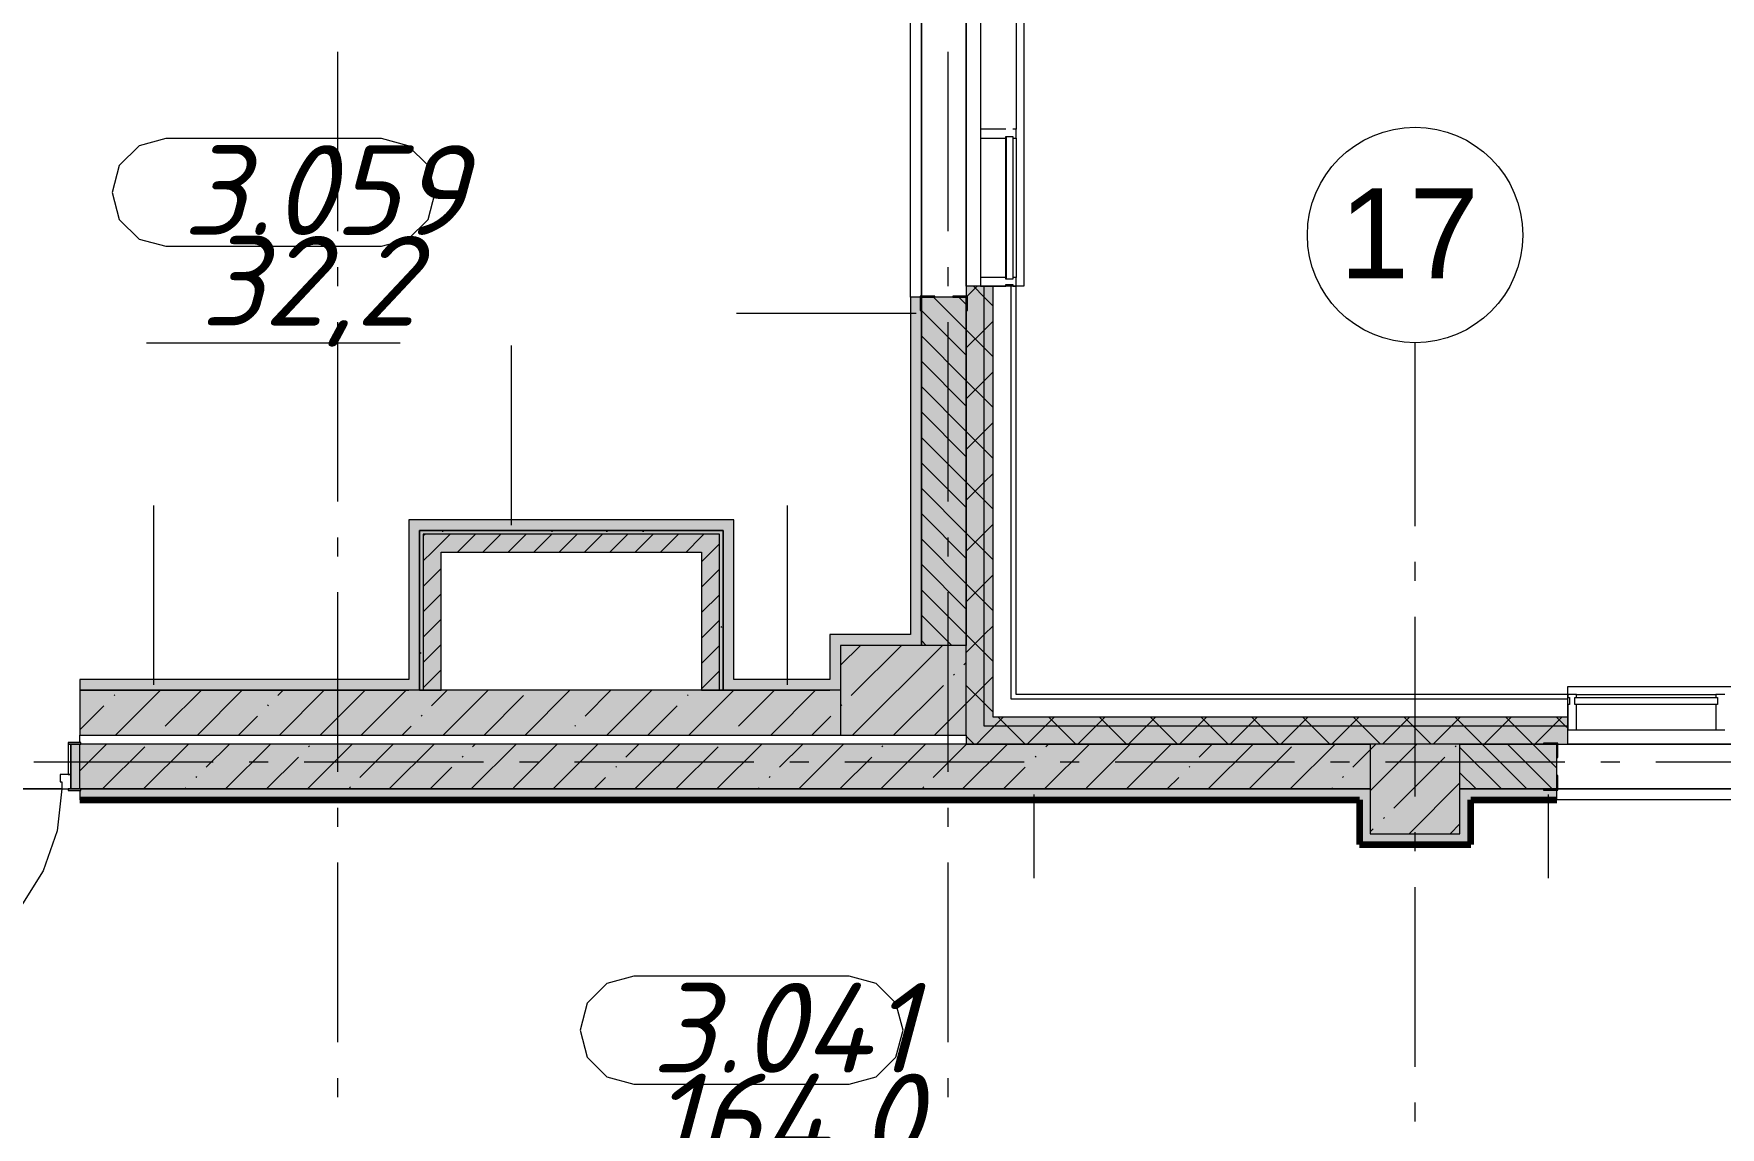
# Model space of a CAD drawing. Header units: millimetres. Extents: x -537608 to 253996, y -217170 to 186033.
# Drawn here: x -296171 to -286776, y 100687 to 106778 of the extents above; entities that cross this region are included whole.
import ezdxf

# ---------------------------------------------------------------- set-up
doc = ezdxf.new("R2010")
doc.units = ezdxf.units.MM
doc.layers.add('16) Лак 1.6м', color=160, linetype='Continuous', lineweight=90)
doc.layers.add('PDF _Геометрия', color=7, linetype='Continuous')
doc.layers.add('PDF _Текст', color=7, linetype='Continuous')
doc.layers.add('PDF _Сплошная заливка', color=7, linetype='Continuous', true_color=0xffffff)
doc.styles.add('PDF ArialMT', font='arial.ttf')
doc.styles.add('PDF ISOCPEUR Italic', font='isocpeui.ttf')

msp = doc.modelspace()

# ---------------------------------------------------------------- hatches: boundary and pattern name
at = {"layer": 'PDF _Сплошная заливка', "transparency": 33554559}
h = msp.add_hatch(color=256, dxfattribs=at)
h.paths.add_polyline_path([(-290876.1851, 102921.2636), (-290826.1849, 102921.2636), (-290826.1849, 105371.2644), (-290876.1851, 105371.2644), (-290876.1851, 103904.3215)], flags=0)
h.paths.add_polyline_path([(-290826.1849, 107071.2645), (-290826.1849, 108346.2629), (-290876.1851, 108346.2629), (-290876.1851, 107071.2645)], flags=0)
h.paths.add_polyline_path([(-290826.1849, 110046.263), (-290826.1849, 111246.2633), (-290876.1851, 111246.2633), (-290876.1851, 110046.263)], flags=0)
h.paths.add_polyline_path([(-290826.1849, 112946.2634), (-290826.1849, 114106.2618), (-290876.1851, 114106.2618), (-290876.1851, 112946.2634)], flags=0)
h.paths.add_polyline_path([(-290826.1849, 115806.2619), (-290826.1849, 117006.2623), (-290876.1851, 117006.2623), (-290876.1851, 115806.2619)], flags=0)
h.paths.add_polyline_path([(-290826.1849, 118706.2601), (-290826.1849, 120106.2612), (-290876.1851, 120106.2612), (-290876.1851, 118706.2601)], flags=0)
h.paths.add_polyline_path([(-290826.1849, 121806.2613), (-290826.1849, 123006.2594), (-290876.1851, 123006.2594), (-290876.1851, 121806.2613)], flags=0)
h.paths.add_polyline_path([(-290876.1851, 124706.2596), (-290826.1849, 124706.2596), (-290826.1849, 126271.2592), (-290876.1851, 126271.2592), (-290876.1851, 125142.7902)], flags=0)
h.paths.add_polyline_path([(-290876.1851, 127971.2598), (-290826.1849, 127974.5862), (-290826.1849, 129171.2591), (-290876.1851, 129171.2591), (-290876.1851, 127974.5862)], flags=0)
h.paths.add_polyline_path([(-290876.1851, 130871.2595), (-290826.1849, 130871.2595), (-290826.1849, 132106.259), (-290876.1851, 132106.259)], flags=0)
h.paths.add_polyline_path([(-290876.1851, 133806.2593), (-290826.1849, 133806.2593), (-290826.1849, 134971.259), (-290876.1851, 134971.259)], flags=0)
h.paths.add_polyline_path([(-290876.1851, 136671.2578), (-290826.1849, 136671.2578), (-290826.1849, 141221.257), (-290876.1851, 141221.257), (-290876.1851, 137885.8726)], flags=0)
h = msp.add_hatch(color=256, dxfattribs=at)
h.paths.add_polyline_path([(-290880.9044, 102821.2653), (-290876.1851, 102821.2653), (-290876.1851, 105371.2644), (-290976.1855, 105371.2644), (-290976.1855, 102821.2653)], flags=0)
h.paths.add_polyline_path([(-290876.1851, 107071.2645), (-290876.1851, 108346.2629), (-290976.1855, 108346.2629), (-290976.1855, 107071.2645), (-290880.9044, 107071.2645)], flags=0)
h.paths.add_polyline_path([(-290880.9044, 110046.263), (-290876.1851, 110046.263), (-290876.1851, 111246.2633), (-290976.1855, 111246.2633), (-290976.1855, 110046.263)], flags=0)
h.paths.add_polyline_path([(-290976.1855, 112946.2634), (-290876.1851, 112946.2634), (-290876.1851, 114106.2618), (-290976.1855, 114106.2618), (-290976.1855, 113815.6067)], flags=0)
h.paths.add_polyline_path([(-290876.1851, 115806.2619), (-290876.1851, 117006.2623), (-290976.1855, 117006.2623), (-290976.1855, 115806.2619), (-290880.9044, 115806.2619)], flags=0)
h.paths.add_polyline_path([(-290976.1855, 118706.2601), (-290876.1851, 118706.2601), (-290876.1851, 120106.2612), (-290976.1855, 120106.2612), (-290976.1855, 119479.1985)], flags=0)
h.paths.add_polyline_path([(-290976.1855, 121806.2613), (-290876.1851, 121806.2613), (-290876.1851, 123006.2594), (-290976.1855, 123006.2594), (-290976.1855, 122310.9954)], flags=0)
h.paths.add_polyline_path([(-290876.1851, 124706.2596), (-290876.1851, 126271.2592), (-290976.1855, 126271.2592), (-290976.1855, 124706.2596), (-290880.9044, 124706.2596)], flags=0)
h.paths.add_polyline_path([(-290976.1855, 127971.2598), (-290876.1851, 127974.5862), (-290876.1851, 129171.2591), (-290976.1855, 129171.2591), (-290976.1855, 127974.5862)], flags=0)
h.paths.add_polyline_path([(-290976.1855, 130871.2595), (-290876.1851, 130871.2595), (-290876.1851, 132106.259), (-290976.1855, 132106.259), (-290976.1855, 131514.331)], flags=0)
h.paths.add_polyline_path([(-290876.1851, 133806.2593), (-290876.1851, 134971.259), (-290976.1855, 134971.259), (-290976.1855, 133806.2593), (-290880.9044, 133806.2593)], flags=0)
h.paths.add_polyline_path([(-290876.1851, 136671.2578), (-290876.1851, 141171.2584), (-290976.1855, 141171.2584), (-290976.1855, 136671.2578), (-290880.9044, 136671.2578)], flags=0)
h = msp.add_hatch(color=256, dxfattribs=at)
h.paths.add_polyline_path([(-290976.1855, 103371.2653), (-290976.1855, 105311.2637), (-291226.1778, 105311.2637), (-291226.1778, 103371.2653)], flags=0)
h.paths.add_polyline_path([(-290976.1855, 107131.263), (-290976.1855, 107271.2631), (-291226.1778, 107271.2631), (-291226.1778, 107131.263)], flags=0)
h.paths.add_polyline_path([(-290976.1855, 107771.2629), (-290976.1855, 108286.2644), (-291226.1778, 108286.2644), (-291226.1778, 107771.2629), (-291152.9774, 107771.2629)], flags=0)
h.paths.add_polyline_path([(-290976.1855, 110106.2637), (-290976.1855, 110571.2628), (-291226.1778, 110571.2628), (-291226.1778, 110106.2637)], flags=0)
h.paths.add_polyline_path([(-290976.1855, 111071.2626), (-290976.1855, 111186.2627), (-291226.1778, 111186.2627), (-291226.1778, 111071.2626), (-291018.7709, 111071.2626)], flags=0)
h.paths.add_polyline_path([(-291226.1778, 113006.2619), (-290976.1855, 113006.2619), (-290976.1855, 114046.2633), (-291226.1778, 114046.2633), (-291226.1778, 113815.6067)], flags=0)
h.paths.add_polyline_path([(-290976.1855, 115866.2626), (-290978.657, 115871.2617), (-291226.1778, 115871.2617), (-291226.1778, 115866.2626)], flags=0)
h.paths.add_polyline_path([(-290976.1855, 116371.2615), (-290976.1855, 116946.2616), (-291226.1778, 116946.2616), (-291226.1778, 116371.2615)], flags=0)
h.paths.add_polyline_path([(-291226.1778, 118766.2608), (-290976.1855, 118766.2608), (-290976.1855, 119571.2609), (-291226.1778, 119571.2609), (-291226.1778, 119479.1985)], flags=0)
h.paths.add_polyline_path([(-291226.1778, 121866.2598), (-290976.1855, 121866.2598), (-290976.1855, 122946.261), (-291226.1778, 122946.261), (-291226.1778, 122310.9954)], flags=0)
h.paths.add_polyline_path([(-290976.1855, 124766.2602), (-290976.1855, 125571.2603), (-291226.1778, 125571.2603), (-291226.1778, 124766.2602)], flags=0)
h.paths.add_polyline_path([(-291026.1856, 126071.2601), (-290976.1855, 126071.2601), (-290976.1855, 126211.2607), (-291226.1778, 126211.2607), (-291226.1778, 126071.2601)], flags=0)
h.paths.add_polyline_path([(-291226.1778, 128031.2594), (-290976.1855, 128031.2594), (-290976.1855, 129111.2595), (-291226.1778, 129111.2595)], flags=0)
h.paths.add_polyline_path([(-291226.1778, 130931.259), (-290976.1855, 130931.259), (-290976.1855, 131571.2584), (-291226.1778, 131571.2584), (-291226.1778, 131511.2593)], flags=0)
h.paths.add_polyline_path([(-290976.1855, 133866.2589), (-290976.1855, 134911.2579), (-291226.1778, 134911.2579), (-291226.1778, 133866.2589)], flags=0)
h.paths.add_polyline_path([(-291226.1778, 136731.2582), (-290976.1855, 136731.2582), (-290976.1855, 136921.2575), (-291226.1778, 136921.2575), (-291226.1778, 136861.2584)], flags=0)
at = {"layer": 'PDF _Сплошная заливка', "true_color": 0xff7d7d, "transparency": 33554559}
h = msp.add_hatch(color=11, dxfattribs=at)
h.paths.add_polyline_path([(-291286.1849, 103371.2653), (-291226.1778, 103371.2653), (-291226.1778, 105311.2637), (-291286.1849, 105311.2637), (-291286.1849, 103431.2638)], flags=0)
h.paths.add_polyline_path([(-291226.1778, 107131.263), (-291226.1778, 107211.2646), (-291286.1849, 107211.2646), (-291286.1849, 107131.263)], flags=0)
for points in [[(-292330.5655, 104011.2652), (-292330.5655, 104071.2637), (-294081.1836, 104071.2637), (-294081.1836, 104011.2652), (-294021.1852, 104011.2652)], [(-292330.5655, 103181.265), (-292270.5669, 103181.265), (-292270.5669, 104071.2637), (-292330.5655, 104071.2637), (-292330.5655, 103904.3215)], [(-291676.1795, 103371.2653), (-291286.1849, 103371.2653), (-291286.1849, 103431.2638), (-291736.1781, 103431.2638), (-291736.1781, 103371.2653), (-291715.7767, 103371.2653)], [(-291715.7767, 103121.2643), (-291676.1795, 103121.2643), (-291676.1795, 103371.2653), (-291736.1781, 103371.2653), (-291736.1781, 103121.2643)], [(-288226.1835, 102321.2656), (-288166.185, 102321.2656), (-288166.185, 102571.2644), (-288226.1835, 102571.2644), (-288226.1835, 102488.423)]]:
    msp.add_hatch(color=11, dxfattribs=at).paths.add_polyline_path(points)
at = {"layer": 'PDF _Сплошная заливка', "transparency": 33554559}
for points in [[(-292350.5621, 103121.2643), (-292330.5655, 103121.2643), (-292330.5655, 104011.2652), (-292350.5621, 104011.2652), (-292350.5621, 103904.3215)], [(-294021.1852, 103121.2643), (-294001.1799, 103121.2643), (-294001.1799, 103991.2642), (-294021.1852, 103991.2642), (-294021.1852, 103891.2639)], [(-292450.5625, 103891.2639), (-292450.5625, 103991.2642), (-294001.1799, 103991.2642), (-294001.1799, 103891.2639), (-293385.5127, 103891.2639)], [(-288226.1835, 102321.2656), (-288226.1835, 102821.2653), (-288726.1855, 102821.2653), (-288726.1855, 102321.2656), (-288376.296, 102321.2656)]]:
    msp.add_hatch(color=256, dxfattribs=at).paths.add_polyline_path(points)
at = {"layer": 'PDF _Сплошная заливка', "true_color": 0xff7d7d, "transparency": 33554559}
h = msp.add_hatch(color=11, dxfattribs=at)
h.paths.add_polyline_path([(-294081.1836, 103121.2643), (-294081.1836, 103181.265), (-295914.26, 103181.265), (-295914.26, 103121.2643), (-295055.2487, 103121.2643)], flags=0)
h.paths.add_polyline_path([(-297826.1774, 103121.2643), (-297164.2648, 103121.2643), (-297164.2648, 103181.265), (-297826.1774, 103181.265)], flags=0)
at = {"layer": 'PDF _Сплошная заливка', "transparency": 33554559}
h = msp.add_hatch(color=256, dxfattribs=at)
h.paths.add_polyline_path([(-293385.5127, 102871.2634), (-291676.1795, 102871.2634), (-291676.1795, 103121.2643), (-295914.26, 103121.2643), (-295914.26, 102871.2634), (-295055.2487, 102871.2634)], flags=0)
h.paths.add_polyline_path([(-297164.2648, 102871.2634), (-297164.2648, 103121.2643), (-304426.177, 103121.2643), (-304426.177, 102871.2634), (-298394.7294, 102871.2634)], flags=0)
h = msp.add_hatch(color=256, dxfattribs=at)
h.paths.add_polyline_path([(-240126.19, 102921.2636), (-240126.19, 102971.2638), (-246626.1914, 102971.2638), (-246626.1914, 102921.2636), (-240371.3189, 102921.2636)], flags=0)
h.paths.add_polyline_path([(-257486.1367, 102921.2636), (-257324.7427, 102921.2636), (-257324.7427, 102971.2638), (-258624.7391, 102971.2638), (-258624.7391, 102921.2636), (-258321.009, 102921.2636)], flags=0)
h.paths.add_polyline_path([(-254326.1866, 102921.2636), (-254326.1866, 102971.2638), (-255624.7405, 102971.2638), (-255624.7405, 102921.2636), (-254564.0965, 102921.2636)], flags=0)
h.paths.add_polyline_path([(-260825.613, 102921.2636), (-260324.7413, 102921.2636), (-260324.7413, 102971.2638), (-261620.1864, 102971.2638), (-261620.1864, 102921.2636), (-261243.0492, 102921.2636)], flags=0)
h.paths.add_polyline_path([(-263330.2213, 102921.2636), (-263320.1886, 102921.2636), (-263320.1886, 102971.2638), (-264619.7372, 102971.2638), (-264619.7372, 102921.2636), (-264165.0937, 102921.2636)], flags=0)
h.paths.add_polyline_path([(-267504.57, 102921.2636), (-266319.7394, 102921.2636), (-266319.7394, 102971.2638), (-267619.7401, 102971.2638), (-267619.7401, 102921.2636)], flags=0)
h.paths.add_polyline_path([(-270426.6102, 102921.2636), (-269319.7381, 102921.2636), (-269319.7381, 102971.2638), (-270620.3545, 102971.2638), (-270620.3545, 102921.2636)], flags=0)
h.paths.add_polyline_path([(-272320.3567, 102921.2636), (-272320.3567, 102971.2638), (-273619.7374, 102971.2638), (-273619.7374, 102921.2636), (-272513.7824, 102921.2636)], flags=0)
h.paths.add_polyline_path([(-275435.8268, 102921.2636), (-275319.7353, 102921.2636), (-275319.7353, 102971.2638), (-276926.1831, 102971.2638), (-276926.1831, 102921.2636), (-275853.2587, 102921.2636)], flags=0)
h.paths.add_polyline_path([(-278626.181, 102921.2636), (-278626.181, 102971.2638), (-279926.186, 102971.2638), (-279926.186, 102921.2636), (-278775.3032, 102921.2636)], flags=0)
h.paths.add_polyline_path([(-281626.184, 102921.2636), (-281626.184, 102971.2638), (-282926.1804, 102971.2638), (-282926.1804, 102921.2636), (-281697.3434, 102921.2636)], flags=0)
h.paths.add_polyline_path([(-287958.8642, 102921.2636), (-287626.1812, 102921.2636), (-287626.1812, 102971.2638), (-290826.1849, 102971.2638), (-290826.1849, 102921.2636), (-288376.296, 102921.2636)], flags=0)
h.paths.add_polyline_path([(-285926.1833, 102921.2636), (-284626.1869, 102921.2636), (-284626.1869, 102971.2638), (-285926.1833, 102971.2638)], flags=0)
h = msp.add_hatch(color=256, dxfattribs=at)
h.paths.add_polyline_path([(-240026.1918, 102821.2653), (-240026.1918, 102921.2636), (-246626.1914, 102921.2636), (-246626.1914, 102821.2653), (-240371.3189, 102821.2653)], flags=0)
h.paths.add_polyline_path([(-254564.0965, 102821.2653), (-254326.1866, 102821.2653), (-254326.1866, 102921.2636), (-255624.7405, 102921.2636), (-255624.7405, 102821.2653), (-254676.1879, 102821.2653)], flags=0)
h.paths.add_polyline_path([(-257324.7427, 102821.2653), (-257324.7427, 102921.2636), (-258624.7391, 102921.2636), (-258624.7391, 102821.2653), (-257486.1367, 102821.2653)], flags=0)
h.paths.add_polyline_path([(-264582.5255, 102821.2653), (-263320.1886, 102821.2653), (-263320.1886, 102921.2636), (-264619.7372, 102921.2636), (-264619.7372, 102821.2653)], flags=0)
h.paths.add_polyline_path([(-261620.1864, 102821.2653), (-260324.7413, 102821.2653), (-260324.7413, 102921.2636), (-261620.1864, 102921.2636), (-261620.1864, 102842.3987)], flags=0)
h.paths.add_polyline_path([(-267504.57, 102821.2653), (-266319.7394, 102821.2653), (-266319.7394, 102921.2636), (-267619.7401, 102921.2636), (-267619.7401, 102821.2653)], flags=0)
h.paths.add_polyline_path([(-269319.7381, 102821.2653), (-269319.7381, 102921.2636), (-270620.3545, 102921.2636), (-270620.3545, 102821.2653), (-269591.7422, 102821.2653)], flags=0)
h.paths.add_polyline_path([(-273348.6546, 102821.2653), (-272320.3567, 102821.2653), (-272320.3567, 102921.2636), (-273619.7374, 102921.2636), (-273619.7374, 102821.2653)], flags=0)
h.paths.add_polyline_path([(-279192.735, 102821.2653), (-278626.181, 102821.2653), (-278626.181, 102921.2636), (-279926.186, 102921.2636), (-279926.186, 102821.2653), (-279226.1833, 102821.2653)], flags=0)
h.paths.add_polyline_path([(-276688.131, 102821.2653), (-275319.7353, 102821.2653), (-275319.7353, 102921.2636), (-276926.1831, 102921.2636), (-276926.1831, 102821.2653)], flags=0)
h.paths.add_polyline_path([(-281697.3434, 102821.2653), (-281626.184, 102821.2653), (-281626.184, 102921.2636), (-282926.1804, 102921.2636), (-282926.1804, 102821.2653), (-282532.2157, 102821.2653)], flags=0)
h.paths.add_polyline_path([(-287626.1812, 102821.2653), (-287626.1812, 102921.2636), (-290876.1851, 102921.2636), (-290876.1851, 102821.2653), (-287958.8642, 102821.2653)], flags=0)
h.paths.add_polyline_path([(-285871.6877, 102821.2653), (-284626.1869, 102821.2653), (-284626.1869, 102921.2636), (-285926.1833, 102921.2636), (-285926.1833, 102821.2653)], flags=0)
h = msp.add_hatch(color=256, dxfattribs=at)
h.paths.add_polyline_path([(-290046.0407, 102571.2644), (-288726.1855, 102571.2644), (-288726.1855, 102821.2653), (-295914.26, 102821.2653), (-295914.26, 102571.2644), (-290880.9044, 102571.2644)], flags=0)
h.paths.add_polyline_path([(-297169.2596, 102571.2644), (-297164.2648, 102571.2644), (-297164.2648, 102821.2653), (-304926.1789, 102821.2653), (-304926.1789, 102571.2644), (-298394.7294, 102571.2644)], flags=0)
h = msp.add_hatch(color=256, dxfattribs=at)
h.paths.add_polyline_path([(-278775.3032, 102571.2644), (-278686.1795, 102571.2644), (-278686.1795, 102821.2653), (-279226.1833, 102821.2653), (-279226.1833, 102571.2644), (-279166.1848, 102571.2644)], flags=0)
h.paths.add_polyline_path([(-276726.1823, 102571.2644), (-276726.1823, 102821.2653), (-276866.1846, 102821.2653), (-276866.1846, 102571.2644)], flags=0)
h.paths.add_polyline_path([(-282866.1818, 102571.2644), (-281686.1824, 102571.2644), (-281686.1824, 102821.2653), (-282866.1818, 102821.2653)], flags=0)
h.paths.add_polyline_path([(-279866.1875, 102571.2644), (-279726.1853, 102571.2644), (-279726.1853, 102821.2653), (-279866.1875, 102821.2653)], flags=0)
h.paths.add_polyline_path([(-285166.182, 102571.2644), (-284686.1854, 102571.2644), (-284686.1854, 102821.2653), (-285226.1806, 102821.2653), (-285226.1806, 102571.2644)], flags=0)
h.paths.add_polyline_path([(-285866.1848, 102571.2644), (-285726.1825, 102571.2644), (-285726.1825, 102821.2653), (-285866.1848, 102821.2653)], flags=0)
h.paths.add_polyline_path([(-287686.1797, 102571.2644), (-287686.1797, 102821.2653), (-288226.1835, 102821.2653), (-288226.1835, 102571.2644), (-287958.8642, 102571.2644)], flags=0)
at = {"layer": 'PDF _Сплошная заливка', "true_color": 0xff7d7d, "transparency": 33554559}
h = msp.add_hatch(color=11, dxfattribs=at)
h.paths.add_polyline_path([(-288726.1855, 102511.2637), (-288726.1855, 102571.2644), (-295909.2651, 102571.2235), (-295909.2651, 102563.264), (-295914.26, 102563.264), (-295914.26, 102511.2637), (-288786.184, 102511.2637)], flags=0)
h.paths.add_polyline_path([(-297169.2596, 102511.2637), (-297164.2648, 102511.2637), (-297164.2648, 102563.264), (-297169.2596, 102563.264), (-297169.2596, 102571.2644), (-304926.1789, 102571.2644), (-304926.1789, 102511.2637), (-298394.7294, 102511.2637)], flags=0)
h = msp.add_hatch(color=11, dxfattribs=at)
h.paths.add_polyline_path([(-285866.1848, 102511.2637), (-285726.1825, 102511.2637), (-285726.1825, 102571.2644), (-285866.1848, 102571.2644)], flags=0)
h.paths.add_polyline_path([(-287686.1797, 102511.2637), (-287686.1797, 102571.2644), (-288166.185, 102571.2644), (-288166.185, 102511.2637), (-287958.8642, 102511.2637)], flags=0)

# ---------------------------------------------------------------- linework, layer by layer
at = {"layer": '16) Лак 1.6м'}
for p, q in [((-295914.26, 102511.2637), (-288786.184, 102511.2637)), ((-288786.184, 102511.2637), (-288786.184, 102261.2649)), ((-288166.185, 102321.2656), (-288166.185, 102511.2637)), ((-288166.185, 102511.2637), (-287686.1797, 102511.2637)), ((-288166.185, 102261.2649), (-288166.185, 102321.2656)), ((-288786.184, 102261.2649), (-288726.1855, 102261.2649)), ((-288726.1855, 102261.2649), (-288166.185, 102261.2649))]:
    msp.add_line(p, q, dxfattribs=at)
at = {"layer": 'PDF _Геометрия', "lineweight": 9}
for p, q in [((-291286.1849, 105311.2637), (-291286.1849, 107131.263)), ((-291226.1778, 105320.22), (-291226.1778, 107125.2627)), ((-291226.1778, 107125.2627), (-291226.1778, 105320.22)), ((-290976.1855, 107071.2645), (-290976.1855, 105371.2644)), ((-290976.1855, 105371.2644), (-290976.1855, 107071.2645)), ((-290896.1817, 107021.2642), (-290896.1817, 106246.2634)), ((-290699.1778, 107021.2642), (-290699.1778, 106246.2634)), ((-290756.1795, 106246.2634), (-290896.1817, 106246.2634)), ((-290896.1817, 106246.2634), (-290896.1817, 106196.2632)), ((-290896.1817, 106196.2632), (-290896.1817, 105421.2645)), ((-290896.1817, 106196.2632), (-290756.1795, 106196.2632)), ((-290756.1795, 106196.2632), (-290756.1795, 106206.2637)), ((-290756.1795, 106206.2637), (-290716.1776, 106206.2637)), ((-290699.1778, 106246.2634), (-290716.1776, 106246.2634)), ((-290716.1776, 106206.2637), (-290716.1776, 106196.2632)), ((-290716.1776, 106196.2632), (-290716.1776, 105421.2645)), ((-290716.1776, 106196.2632), (-290699.1778, 106196.2632)), ((-290699.1778, 106196.2632), (-290699.1778, 106246.2634)), ((-290699.1778, 106196.2632), (-290699.1778, 105421.2645)), ((-290756.1795, 105421.2645), (-290896.1817, 105421.2645)), ((-290896.1817, 105421.2645), (-290896.1817, 105371.2644)), ((-290756.1795, 105411.2641), (-290756.1795, 105421.2645)), ((-290716.1776, 105411.2641), (-290756.1795, 105411.2641)), ((-290699.1778, 105421.2645), (-290716.1776, 105421.2645)), ((-290716.1776, 105421.2645), (-290716.1776, 105411.2641)), ((-290699.1778, 105371.2644), (-290699.1778, 105421.2645)), ((-290976.1855, 105310.8288), (-290915.7478, 105371.2644)), ((-290876.1851, 105371.2644), (-290976.1855, 105371.2644)), ((-290976.1855, 105371.2644), (-290976.1855, 103371.2653)), ((-290876.1851, 105311.2465), (-290936.2009, 105371.2644)), ((-290896.1817, 105371.2644), (-290756.1795, 105371.2644)), ((-290876.1851, 102921.2636), (-290876.1851, 105371.2644)), ((-290826.1849, 105371.2644), (-290876.1851, 105371.2644)), ((-290826.1849, 102971.2638), (-290826.1849, 105371.2644)), ((-290726.1845, 105371.2644), (-290826.1849, 105371.2644)), ((-290756.1795, 105371.2644), (-290756.1795, 105381.2648)), ((-290756.1795, 105381.2648), (-290716.1776, 105381.2648)), ((-290726.1845, 103071.2642), (-290726.1845, 105371.2644)), ((-290699.1778, 105371.2644), (-290726.1845, 105371.2644)), ((-290716.1776, 105381.2648), (-290716.1776, 105371.2644)), ((-290716.1776, 105371.2644), (-290699.1778, 105371.2644)), ((-290699.1778, 103098.2643), (-290699.1778, 105371.2644)), ((-291256.1814, 105219.9483), (-292256.1852, 105219.9483)), ((-291226.1778, 105311.2637), (-291286.1849, 105311.2637)), ((-291286.1849, 105311.2637), (-291286.1849, 103431.2638)), ((-290976.1855, 105311.2637), (-291226.1778, 105311.2637)), ((-291226.1778, 105311.2637), (-291226.1778, 103371.2653)), ((-291226.1778, 103371.2653), (-291226.1778, 105311.2637)), ((-290976.1855, 104986.9815), (-291226.1778, 105236.9825)), ((-290976.1855, 105128.4048), (-291159.0401, 105311.2637)), ((-290976.1855, 105269.8258), (-291017.6169, 105311.2637)), ((-290976.1855, 103371.2653), (-290976.1855, 105311.2637)), ((-290826.1849, 105261.2463), (-290876.1851, 105311.2465)), ((-290876.1851, 105028.4044), (-290976.1855, 105128.4048)), ((-290976.1855, 105027.9845), (-290876.1851, 105127.9849)), ((-290876.1851, 105127.9849), (-290826.1849, 105177.9851)), ((-293509.9965, 104041.2644), (-293509.9965, 105041.264)), ((-290976.1855, 104845.5605), (-291226.1778, 105095.5614)), ((-290976.1855, 104704.1394), (-291226.1778, 104954.1404)), ((-290826.1849, 104978.4042), (-290876.1851, 105028.4044)), ((-290876.1851, 104745.5601), (-290976.1855, 104845.5605)), ((-290976.1855, 104745.1424), (-290876.1851, 104845.1428)), ((-290876.1851, 104845.1428), (-290826.1849, 104895.143)), ((-290976.1855, 104562.7184), (-291226.1778, 104812.7193)), ((-290976.1855, 104421.2974), (-291226.1778, 104671.2961)), ((-290826.1849, 104695.5621), (-290876.1851, 104745.5601)), ((-290876.1851, 104462.718), (-290976.1855, 104562.7184)), ((-290976.1855, 104462.3003), (-290876.1851, 104562.3007)), ((-290876.1851, 104562.3007), (-290826.1849, 104612.3009)), ((-290976.1855, 104279.8762), (-291226.1778, 104529.8751)), ((-290976.1855, 104138.4552), (-291226.1778, 104388.454)), ((-290826.1849, 104412.7178), (-290876.1851, 104462.718)), ((-290876.1851, 104279.4565), (-290826.1849, 104329.4567)), ((-290976.1855, 103997.0341), (-291226.1778, 104247.033)), ((-290876.1851, 104179.8759), (-290976.1855, 104279.8762)), ((-290976.1855, 104179.4582), (-290876.1851, 104279.4565)), ((-295502.0124, 103151.2636), (-295502.0124, 104151.2631)), ((-291972.2968, 103151.2636), (-291972.2968, 104151.2631)), ((-290976.1855, 103855.6109), (-291226.1778, 104105.6119)), ((-290826.1849, 104129.8757), (-290876.1851, 104179.8759)), ((-292330.5655, 104071.2637), (-294081.1836, 104071.2637)), ((-294081.1836, 104071.2637), (-294081.1836, 104011.2652)), ((-294081.1836, 104011.2652), (-294081.1836, 103181.265)), ((-294021.1852, 103121.2643), (-294021.1852, 104011.2652)), ((-294021.1852, 104011.2652), (-292330.5655, 104011.2652)), ((-292450.5625, 104011.2652), (-294021.1852, 104011.2652)), ((-294021.1852, 104011.2652), (-294021.1852, 103991.2642)), ((-292350.5621, 104011.2652), (-292450.5625, 104011.2652)), ((-292330.5655, 104011.2652), (-292350.5621, 104011.2652)), ((-292270.5669, 104071.2637), (-292330.5655, 104071.2637)), ((-292330.5655, 104011.2652), (-292330.5655, 103181.265)), ((-292330.5655, 103121.2643), (-292330.5655, 104011.2652)), ((-292270.5669, 103181.265), (-292270.5669, 104071.2637)), ((-290876.1851, 103996.6143), (-290826.1849, 104046.6145)), ((-294021.1852, 103991.2642), (-294021.1852, 103891.2639)), ((-294001.1799, 103982.885), (-293992.8006, 103991.2642)), ((-292450.5625, 103991.2642), (-294001.1799, 103991.2642)), ((-294001.1799, 103991.2642), (-294001.1799, 103891.2639)), ((-293951.3778, 103891.2639), (-293851.3774, 103991.2642)), ((-293809.9546, 103891.2639), (-293709.9628, 103991.2642)), ((-293668.5399, 103891.2639), (-293568.5396, 103991.2642)), ((-293527.1168, 103891.2639), (-293427.1164, 103991.2642)), ((-293385.6936, 103891.2639), (-293285.6931, 103991.2642)), ((-293244.2703, 103891.2639), (-293144.27, 103991.2642)), ((-293102.8558, 103891.2639), (-293002.8553, 103991.2642)), ((-292961.4325, 103891.2639), (-292861.4322, 103991.2642)), ((-292820.0093, 103891.2639), (-292720.0089, 103991.2642)), ((-292678.5861, 103891.2639), (-292578.5857, 103991.2642)), ((-292537.1629, 103891.2639), (-292450.5625, 103977.8643)), ((-292450.5625, 103977.8643), (-292437.1625, 103991.2642)), ((-292350.5621, 103991.2642), (-292450.5625, 103991.2642)), ((-292450.5625, 103836.4432), (-292350.5621, 103936.4436)), ((-292350.5621, 103121.2643), (-292350.5621, 103991.2642)), ((-290976.1855, 103714.1899), (-291226.1778, 103964.1908)), ((-290876.1851, 103897.0338), (-290976.1855, 103997.0341)), ((-290976.1855, 103896.614), (-290876.1851, 103996.6143)), ((-294021.1852, 103891.2639), (-294021.1852, 103121.2643)), ((-294001.1799, 103841.4639), (-293951.3778, 103891.2639)), ((-294001.1799, 103891.2639), (-294001.1799, 103121.2643)), ((-293901.1795, 103121.2643), (-293901.1795, 103891.2639)), ((-293901.1795, 103891.2639), (-292450.5625, 103891.2639)), ((-292450.5625, 103891.2639), (-292450.5625, 103121.2643)), ((-290976.1855, 103572.7688), (-291226.1778, 103822.7698)), ((-290826.1849, 103847.0335), (-290876.1851, 103897.0338)), ((-294001.1799, 103700.0428), (-293901.1795, 103800.041)), ((-292450.5625, 103695.0221), (-292350.5621, 103795.0225)), ((-290876.1851, 103713.7722), (-290826.1849, 103763.7724)), ((-294001.1799, 103558.6196), (-293901.1795, 103658.62)), ((-292450.5625, 103553.6011), (-292350.5621, 103653.6015)), ((-290976.1855, 103431.3478), (-291226.1778, 103681.3487)), ((-290876.1851, 103614.1895), (-290976.1855, 103714.1899)), ((-290976.1855, 103613.7718), (-290876.1851, 103713.7722)), ((-291057.5154, 103371.2653), (-291226.1778, 103539.9255)), ((-290826.1849, 103564.1915), (-290876.1851, 103614.1895)), ((-294001.1799, 103417.1985), (-293901.1795, 103517.1989)), ((-292450.5625, 103412.18), (-292350.5621, 103512.1804)), ((-290876.1851, 103430.9301), (-290826.1849, 103480.9303)), ((-294001.1799, 103275.7775), (-293901.1795, 103375.7779)), ((-292450.5625, 103270.759), (-292350.5621, 103370.7572)), ((-291286.1849, 103431.2638), (-291736.1781, 103431.2638)), ((-291736.1781, 103431.2638), (-291736.1781, 103371.2653)), ((-291736.1781, 103371.2653), (-291736.1781, 103181.265)), ((-291676.1795, 103260.5088), (-291565.423, 103371.2653)), ((-291676.1795, 103371.2653), (-291676.1795, 102871.2634)), ((-290976.1855, 103371.2653), (-291676.1795, 103371.2653)), ((-291617.1542, 103091.433), (-291337.3305, 103371.2653)), ((-291609.2313, 102871.2634), (-291109.2294, 103371.2653)), ((-291198.9387, 103371.2653), (-291226.1778, 103398.5044)), ((-290876.1851, 103331.3474), (-290976.1855, 103431.3478)), ((-290976.1855, 103330.9297), (-290876.1851, 103430.9301)), ((-290976.1855, 102871.2634), (-290976.1855, 103371.2653)), ((-290989.8869, 103262.5067), (-290976.1855, 103276.2124)), ((-290826.1849, 103281.3472), (-290876.1851, 103331.3474)), ((-294081.1836, 103181.265), (-295914.26, 103181.265)), ((-295914.26, 103181.265), (-295914.26, 103121.2643)), ((-294001.1799, 103134.3564), (-293901.1795, 103234.3569)), ((-292450.5625, 103129.3379), (-292350.5621, 103229.3362)), ((-292330.5655, 103181.265), (-292330.5655, 103121.2643)), ((-291736.1781, 103181.265), (-292270.5669, 103181.265)), ((-291046.9143, 103205.4835), (-291042.1692, 103210.2244)), ((-290876.1851, 103148.0858), (-290826.1849, 103198.086)), ((-294081.1836, 103121.2643), (-295914.26, 103121.2643)), ((-295914.26, 103121.2643), (-295914.26, 102871.2634)), ((-295914.26, 103121.2643), (-294081.1836, 103121.2643)), ((-295722.9313, 103091.433), (-295718.1862, 103096.1759)), ((-295714.9998, 102871.2634), (-295464.9988, 103121.2643)), ((-295437.8113, 102920.3593), (-295236.9063, 103121.2643)), ((-295258.8061, 102871.2634), (-295008.8052, 103121.2643)), ((-294810.5354, 103091.433), (-294780.7041, 103121.2643)), ((-294802.604, 102871.2634), (-294552.6115, 103121.2643)), ((-294574.5114, 102871.2634), (-294324.5105, 103121.2643)), ((-294346.4103, 102871.2634), (-294096.4094, 103121.2643)), ((-294021.1852, 103121.2643), (-294081.1836, 103121.2643)), ((-292330.5655, 103121.2643), (-294021.1852, 103121.2643)), ((-294021.1852, 103121.2643), (-294001.1799, 103121.2643)), ((-294001.1799, 103121.2643), (-293901.1795, 103121.2643)), ((-293955.167, 103034.4099), (-293868.3082, 103121.2643)), ((-293890.2167, 102871.2634), (-293640.2157, 103121.2643)), ((-293662.1156, 102871.2634), (-293441.9459, 103091.433)), ((-293434.0144, 102871.2634), (-293184.0135, 103121.2643)), ((-293099.7986, 102977.3846), (-292955.921, 103121.2643)), ((-292977.8208, 102871.2634), (-292727.8199, 103121.2643)), ((-292529.5501, 103091.433), (-292524.8135, 103096.1759)), ((-292521.6272, 102871.2634), (-292271.6262, 103121.2643)), ((-292450.5625, 103121.2643), (-292350.5621, 103121.2643)), ((-292350.5621, 103121.2643), (-292330.5655, 103121.2643)), ((-291736.1781, 103121.2643), (-292330.5655, 103121.2643)), ((-292330.5655, 103121.2643), (-291736.1781, 103121.2643)), ((-292244.4301, 102920.3593), (-292043.5251, 103121.2643)), ((-292065.4249, 102871.2634), (-291815.424, 103121.2643)), ((-291676.1795, 103121.2643), (-291736.1781, 103121.2643)), ((-291381.1302, 102871.2634), (-291103.9331, 103148.4583)), ((-290876.1851, 103048.5053), (-290976.1855, 103148.5057)), ((-290976.1855, 103048.0876), (-290876.1851, 103148.0858)), ((-290699.1778, 103071.2642), (-290726.1845, 103071.2642)), ((-287626.1812, 103098.2643), (-290699.1778, 103098.2643)), ((-287626.1812, 103071.2642), (-290699.1778, 103071.2642)), ((-287576.181, 103098.2643), (-287626.1812, 103098.2643)), ((-287626.1812, 103098.2643), (-287626.1812, 103081.2646)), ((-287626.1812, 103071.2642), (-287626.1812, 103098.2643)), ((-287626.1812, 103081.2646), (-287616.1829, 103081.2646)), ((-287626.1812, 102971.2638), (-287626.1812, 103071.2642)), ((-287616.1829, 103081.2646), (-287616.1829, 103041.2649)), ((-287586.1793, 103041.2649), (-287586.1793, 103081.2646)), ((-287586.1793, 103081.2646), (-287576.181, 103081.2646)), ((-287576.181, 103081.2646), (-287576.181, 103098.2643)), ((-287576.181, 103098.2643), (-286801.1781, 103098.2643)), ((-287576.181, 103081.2646), (-286801.1781, 103081.2646)), ((-286751.1864, 103098.2643), (-286801.1781, 103098.2643)), ((-286801.1781, 103098.2643), (-286801.1781, 103081.2646)), ((-286801.1781, 103081.2646), (-286791.1797, 103081.2646)), ((-286791.1797, 103081.2646), (-286791.1797, 103041.2649)), ((-295914.26, 102900.1022), (-295779.9587, 103034.4099)), ((-295030.7051, 102871.2634), (-294924.5903, 102977.3846)), ((-294867.5628, 103034.4099), (-294862.8177, 103039.1507)), ((-294012.1944, 102977.3846), (-294007.4493, 102982.1254)), ((-292749.7197, 102871.2634), (-292586.5775, 103034.4099)), ((-291837.3238, 102871.2634), (-291731.2091, 102977.3846)), ((-291674.1816, 103034.4099), (-291669.4451, 103039.1507)), ((-291153.0291, 102871.2634), (-290976.1855, 103048.1156)), ((-290826.1849, 102998.5051), (-290876.1851, 103048.5053)), ((-290726.1845, 102971.2638), (-290826.1849, 102971.2638)), ((-290820.1652, 102921.2636), (-290770.165, 102971.2638)), ((-290748.9369, 102921.2636), (-290798.9371, 102971.2638)), ((-290699.1778, 102971.2638), (-290726.1845, 102971.2638)), ((-287626.1812, 102971.2638), (-290699.1778, 102971.2638)), ((-290537.3188, 102921.2636), (-290487.3187, 102971.2638)), ((-290466.0991, 102921.2636), (-290516.0993, 102971.2638)), ((-290254.4724, 102921.2636), (-290204.4722, 102971.2638)), ((-290183.2527, 102921.2636), (-290233.2529, 102971.2638)), ((-289971.6346, 102921.2636), (-289921.6344, 102971.2638)), ((-289900.4149, 102921.2636), (-289950.4151, 102971.2638)), ((-289688.7882, 102921.2636), (-289638.788, 102971.2638)), ((-289617.5685, 102921.2636), (-289667.5687, 102971.2638)), ((-289405.9504, 102921.2636), (-289355.9501, 102971.2638)), ((-289334.7306, 102921.2636), (-289384.7308, 102971.2638)), ((-289123.1039, 102921.2636), (-289073.1037, 102971.2638)), ((-289051.8842, 102921.2636), (-289101.8844, 102971.2638)), ((-288840.2661, 102921.2636), (-288790.266, 102971.2638)), ((-288769.0379, 102921.2636), (-288819.038, 102971.2638)), ((-288557.4197, 102921.2636), (-288507.4196, 102971.2638)), ((-288486.2, 102921.2636), (-288536.2002, 102971.2638)), ((-288274.5733, 102921.2636), (-288224.5731, 102971.2638)), ((-288203.3536, 102921.2636), (-288253.3538, 102971.2638)), ((-287991.7355, 102921.2636), (-287941.7353, 102971.2638)), ((-287920.5158, 102921.2636), (-287970.516, 102971.2638)), ((-287708.8891, 102921.2636), (-287658.8889, 102971.2638)), ((-287637.6693, 102921.2636), (-287687.6696, 102971.2638)), ((-287616.1829, 103041.2649), (-287626.1812, 103041.2649)), ((-287626.1812, 103041.2649), (-287626.1812, 102901.2648)), ((-287626.1812, 102921.2636), (-287626.1812, 102971.2638)), ((-287576.181, 103041.2649), (-287586.1793, 103041.2649)), ((-287576.181, 102901.2648), (-287576.181, 103041.2649)), ((-286791.1797, 103041.2649), (-286801.1781, 103041.2649)), ((-286801.1781, 103041.2649), (-286801.1781, 102901.2648)), ((-295914.26, 102871.2634), (-291676.1795, 102871.2634)), ((-294118.3092, 102871.2634), (-294069.2133, 102920.3593)), ((-293156.826, 102920.3593), (-293152.0809, 102925.1023)), ((-291676.1795, 102871.2634), (-290976.1855, 102871.2634)), ((-290976.1855, 102871.2634), (-290976.1855, 102821.2653)), ((-290876.1851, 102865.2437), (-290820.1652, 102921.2636)), ((-290826.1849, 102921.2636), (-290876.1851, 102921.2636)), ((-290699.1778, 102921.2636), (-290826.1849, 102921.2636)), ((-290648.9365, 102821.2653), (-290748.9369, 102921.2636)), ((-287626.1812, 102921.2636), (-290699.1778, 102921.2636)), ((-290637.3192, 102821.2653), (-290537.3188, 102921.2636)), ((-290366.0987, 102821.2653), (-290466.0991, 102921.2636)), ((-290354.4728, 102821.2653), (-290254.4724, 102921.2636)), ((-290083.2523, 102821.2653), (-290183.2527, 102921.2636)), ((-290071.635, 102821.2653), (-289971.6346, 102921.2636)), ((-289800.4145, 102821.2653), (-289900.4149, 102921.2636)), ((-289788.7885, 102821.2653), (-289688.7882, 102921.2636)), ((-289517.5681, 102821.2653), (-289617.5685, 102921.2636)), ((-289505.9507, 102821.2653), (-289405.9504, 102921.2636)), ((-289234.7303, 102821.2653), (-289334.7306, 102921.2636)), ((-289223.1043, 102821.2653), (-289123.1039, 102921.2636)), ((-288951.8838, 102821.2653), (-289051.8842, 102921.2636)), ((-288940.2665, 102821.2653), (-288840.2661, 102921.2636)), ((-288669.046, 102821.2653), (-288769.0379, 102921.2636)), ((-288657.4201, 102821.2653), (-288557.4197, 102921.2636)), ((-288386.1996, 102821.2653), (-288486.2, 102921.2636)), ((-288374.5737, 102821.2653), (-288274.5733, 102921.2636)), ((-288103.3532, 102821.2653), (-288203.3536, 102921.2636)), ((-288091.7359, 102821.2653), (-287991.7355, 102921.2636)), ((-287820.5154, 102821.2653), (-287920.5158, 102921.2636)), ((-287808.8894, 102821.2653), (-287708.8891, 102921.2636)), ((-287626.1812, 102909.7754), (-287637.6693, 102921.2636)), ((-287626.1812, 102821.2653), (-287626.1812, 102921.2636)), ((-287626.1812, 102901.2648), (-287576.181, 102901.2648)), ((-287576.181, 102901.2648), (-286801.1781, 102901.2648)), ((-286801.1781, 102901.2648), (-286751.1864, 102901.2648)), ((-295979.2619, 102829.2636), (-295979.2619, 102821.2653)), ((-295909.2651, 102829.2636), (-295979.2619, 102829.2636)), ((-295979.2619, 102821.2653), (-295979.2619, 102651.2638)), ((-295964.2601, 102821.2653), (-295979.2619, 102821.2653)), ((-295979.2619, 102821.2653), (-295909.2651, 102821.2653)), ((-295964.2601, 102821.2653), (-295964.2601, 102571.2644)), ((-295914.26, 102821.2653), (-295964.2601, 102821.2653)), ((-295964.2601, 102651.2638), (-295964.2601, 102821.2653)), ((-295914.26, 102672.0032), (-295765, 102821.2653)), ((-295914.26, 102571.2644), (-295914.26, 102821.2653)), ((-295909.2651, 102821.2653), (-295909.2651, 102829.2636)), ((-288726.1855, 102821.2653), (-295909.2651, 102821.2653)), ((-295786.8998, 102571.2644), (-295551.8576, 102806.3109)), ((-295558.8073, 102571.2644), (-295308.8064, 102821.2653)), ((-295209.7102, 102692.2604), (-295080.7052, 102821.2653)), ((-295102.6051, 102571.2644), (-294852.6041, 102821.2653)), ((-294646.4114, 102571.2644), (-294396.4105, 102821.2653)), ((-294639.4618, 102806.3109), (-294634.7252, 102811.0517)), ((-294354.3418, 102635.2372), (-294168.3094, 102821.2653)), ((-294190.2179, 102571.2644), (-293940.2168, 102821.2653)), ((-293734.0156, 102571.2644), (-293484.0146, 102821.2653)), ((-293727.0658, 102806.3109), (-293712.1157, 102821.2653)), ((-293498.9734, 102578.212), (-293255.9221, 102821.2653)), ((-293277.8219, 102571.2644), (-293027.821, 102821.2653)), ((-292871.6974, 102749.2857), (-292799.7199, 102821.2653)), ((-292821.6197, 102571.2644), (-292571.6187, 102821.2653)), ((-292593.5272, 102571.2644), (-292358.4764, 102806.3109)), ((-292365.4261, 102571.2644), (-292115.4252, 102821.2653)), ((-292016.329, 102692.2604), (-291887.324, 102821.2653)), ((-291909.2325, 102571.2644), (-291659.2315, 102821.2653)), ((-291453.0302, 102571.2644), (-291203.0293, 102821.2653)), ((-291446.0805, 102806.3109), (-291441.344, 102811.0517)), ((-291160.9606, 102635.2372), (-290974.9368, 102821.2653)), ((-290996.8366, 102571.2644), (-290746.8357, 102821.2653)), ((-290931.783, 102821.2653), (-290976.1855, 102865.6635)), ((-290976.1855, 102821.2653), (-290876.1851, 102821.2653)), ((-290920.157, 102821.2653), (-290876.1851, 102865.2437)), ((-290876.1851, 102821.2653), (-290826.1849, 102821.2653)), ((-290826.1849, 102821.2653), (-290726.1845, 102821.2653)), ((-290726.1845, 102821.2653), (-290699.1778, 102821.2653)), ((-290699.1778, 102821.2653), (-288726.1855, 102821.2653)), ((-290540.6344, 102571.2644), (-290290.642, 102821.2653)), ((-290533.6932, 102806.3109), (-290518.7345, 102821.2653)), ((-290305.5921, 102578.212), (-290062.5409, 102821.2653)), ((-290084.4407, 102571.2644), (-289834.4398, 102821.2653)), ((-289678.3249, 102749.2857), (-289606.3387, 102821.2653)), ((-289628.2471, 102571.2644), (-289378.2462, 102821.2653)), ((-289400.146, 102571.2644), (-289165.1037, 102806.3109)), ((-289172.0449, 102571.2644), (-288922.0439, 102821.2653)), ((-288822.9564, 102692.2604), (-288726.1855, 102789.0313)), ((-288726.1855, 102560.9324), (-288465.8503, 102821.2653)), ((-288726.1855, 102789.0313), (-288693.9514, 102821.2653)), ((-288226.1835, 102821.2653), (-288726.1855, 102821.2653)), ((-288726.1855, 102821.2653), (-288726.1855, 102321.2656)), ((-288252.7079, 102806.3109), (-288247.9628, 102811.0517)), ((-288226.1835, 102321.2656), (-288226.1835, 102821.2653)), ((-287686.1797, 102821.2653), (-288226.1835, 102821.2653)), ((-288226.1835, 102821.2653), (-287626.1812, 102821.2653)), ((-287994.7755, 102571.2644), (-288226.1835, 102802.6681)), ((-287853.3608, 102571.2644), (-288103.3532, 102821.2653)), ((-287711.9377, 102571.2644), (-287961.9386, 102821.2653)), ((-287686.1797, 102686.9318), (-287820.5154, 102821.2653)), ((-287686.1797, 102571.2644), (-287686.1797, 102821.2653)), ((-285926.1833, 102821.2653), (-287626.1812, 102821.2653)), ((-287626.1812, 102821.2653), (-285926.1833, 102821.2653)), ((-294874.5126, 102571.2644), (-294696.4891, 102749.2857)), ((-293962.1167, 102571.2644), (-293841.1207, 102692.2604)), ((-293784.0933, 102749.2857), (-293779.3482, 102754.0264)), ((-292928.7249, 102692.2604), (-292923.9797, 102697.0033)), ((-291681.1314, 102571.2644), (-291503.1079, 102749.2857)), ((-290768.7355, 102571.2644), (-290647.7395, 102692.2604)), ((-290590.7121, 102749.2857), (-290585.9756, 102754.0264)), ((-289735.3436, 102692.2604), (-289730.6071, 102697.0033)), ((-288594.8552, 102464.1635), (-288309.7267, 102749.2857)), ((-295964.2601, 102651.2638), (-296024.2587, 102651.2638)), ((-296024.2587, 102651.2638), (-296024.2587, 102611.2641)), ((-296024.2587, 102611.2641), (-296014.2603, 102611.2641)), ((-296014.2603, 102611.2641), (-296014.2603, 102571.2644)), ((-295979.2619, 102651.2638), (-295964.2601, 102651.2638)), ((-295964.2601, 102571.2644), (-295964.2601, 102651.2638)), ((-295266.7376, 102635.2372), (-295261.9925, 102639.9781)), ((-293049.7209, 102571.2644), (-292985.7523, 102635.2372)), ((-292073.3564, 102635.2372), (-292068.6113, 102639.9781)), ((-289856.3396, 102571.2644), (-289792.3711, 102635.2372)), ((-288879.9752, 102635.2372), (-288875.2387, 102639.9781)), ((-288509.65, 102321.2656), (-288226.1835, 102604.7363)), ((-288136.1987, 102571.2644), (-288226.1835, 102661.2471)), ((-296014.2603, 102571.2644), (-296040.5866, 102337.6172)), ((-296014.2603, 102571.2644), (-295964.2601, 102571.2644)), ((-295979.2619, 102572.2655), (-295979.2619, 102571.2644)), ((-295964.2601, 102572.2655), (-295979.2619, 102572.2655)), ((-295979.2619, 102571.2644), (-295964.2601, 102571.2644)), ((-295979.2619, 102571.2644), (-295979.2619, 102563.264)), ((-295909.2651, 102571.2644), (-295979.2619, 102571.2644)), ((-295979.2619, 102563.264), (-295909.2651, 102563.264)), ((-295964.2601, 102571.2644), (-295964.2601, 102572.2655)), ((-295964.2601, 102571.2644), (-295914.26, 102571.2644)), ((-295914.26, 102563.264), (-295914.26, 102511.2637)), ((-295909.2651, 102563.264), (-295909.2651, 102571.2644)), ((-295909.2651, 102571.2644), (-288726.1855, 102571.2644)), ((-288726.1855, 102571.2644), (-295909.2651, 102571.2644)), ((-295330.7062, 102571.2644), (-295323.7565, 102578.212)), ((-294411.3606, 102578.212), (-294406.6241, 102582.9528)), ((-292137.325, 102571.2644), (-292130.3839, 102578.212)), ((-291217.988, 102578.212), (-291213.2429, 102582.9528)), ((-290599.2377, 102541.2651), (-290599.2377, 102075.1141)), ((-288943.9524, 102571.2644), (-288937.0026, 102578.212)), ((-288166.185, 102571.2644), (-288226.1835, 102571.2644)), ((-288226.1835, 102571.2644), (-288166.185, 102571.2644)), ((-288166.185, 102571.2644), (-287686.1797, 102571.2644)), ((-287686.1797, 102571.2644), (-288166.185, 102571.2644)), ((-287734.7245, 102541.2651), (-287734.7245, 102075.1141)), ((-287686.1797, 102511.2637), (-287686.1797, 102571.2644)), ((-285866.1848, 102511.2637), (-287686.1797, 102511.2637)), ((-285872.1786, 102571.2644), (-287680.1859, 102571.2644)), ((-287680.1859, 102571.2644), (-285872.1786, 102571.2644)), ((-288651.8741, 102407.1383), (-288647.1376, 102411.8791)), ((-296040.5866, 102337.6172), (-296118.248, 102115.6865)), ((-288726.1855, 102332.8356), (-288708.9016, 102350.113)), ((-288726.1855, 102321.2656), (-288226.1835, 102321.2656)), ((-288281.5574, 102321.2656), (-288226.1835, 102376.6374)), ((-296118.248, 102115.6865), (-296243.3346, 101916.6007))]:
    msp.add_line(p, q, dxfattribs=at)
at = {"layer": 'PDF _Геометрия', "color": 253, "lineweight": 9, "true_color": 0xaaaaaa}
for p, q in [((-290656.1791, 107071.2645), (-290656.1791, 105371.2644)), ((-294476.1817, 105678.3896), (-294476.1817, 106678.3892)), ((-291076.1773, 105678.3896), (-291076.1773, 106678.3892)), ((-295434.3494, 106194.2481), (-295584.3499, 106154.0567)), ((-294234.3534, 106194.2481), (-295434.3494, 106194.2481)), ((-294084.3528, 106154.0567), (-294234.3534, 106194.2481)), ((-290756.1795, 105421.2645), (-290756.1795, 106196.2632)), ((-290754.1816, 106206.2637), (-290754.1816, 105411.2641)), ((-295584.3499, 106154.0567), (-295694.1592, 106044.2496)), ((-293974.5436, 106044.2496), (-294084.3528, 106154.0567)), ((-295694.1592, 106044.2496), (-295734.3505, 105894.2491)), ((-293934.3523, 105894.2491), (-293974.5436, 106044.2496)), ((-295734.3505, 105894.2491), (-295694.1592, 105744.2485)), ((-293974.5436, 105744.2485), (-293934.3523, 105894.2491)), ((-295694.1592, 105744.2485), (-295584.3499, 105634.4414)), ((-294084.3528, 105634.4414), (-293974.5436, 105744.2485)), ((-295584.3499, 105634.4414), (-295434.3494, 105594.2479)), ((-294234.3534, 105594.2479), (-294084.3528, 105634.4414)), ((-295434.3494, 105594.2479), (-294234.3534, 105594.2479)), ((-294476.1817, 105372.5562), (-294476.1817, 105478.391)), ((-291076.1773, 105372.5562), (-291076.1773, 105478.391)), ((-290754.1816, 105381.2648), (-290754.1816, 105371.2644)), ((-290656.1791, 105371.2644), (-290699.1778, 105371.2644)), ((-294476.1817, 104172.558), (-294476.1817, 105172.5575)), ((-291076.1773, 104172.558), (-291076.1773, 105172.5575)), ((-295543.3922, 105056.2141), (-294130.4777, 105056.2141)), ((-288476.1844, 104035.9315), (-288476.1844, 105057.1936)), ((-294476.1817, 103866.7245), (-294476.1817, 103972.5572)), ((-291076.1773, 103866.7245), (-291076.1773, 103972.5572)), ((-288476.1844, 103730.0981), (-288476.1844, 103835.933)), ((-294476.1817, 102666.7242), (-294476.1817, 103666.7237)), ((-291076.1773, 102666.7242), (-291076.1773, 103666.7237)), ((-288476.1844, 102530.0999), (-288476.1844, 103530.0994)), ((-287626.1812, 103098.2643), (-287626.1812, 103141.2653)), ((-287626.1812, 103141.2653), (-285926.1833, 103141.2653)), ((-287626.1812, 103043.2649), (-287616.1829, 103043.2649)), ((-287586.1793, 103043.2649), (-286791.1797, 103043.2649)), ((-286801.1781, 103041.2649), (-287576.181, 103041.2649)), ((-295170.4404, 102721.2649), (-296170.4442, 102721.2649)), ((-294864.609, 102721.2649), (-294970.4482, 102721.2649)), ((-293664.613, 102721.2649), (-294664.6082, 102721.2649)), ((-293358.7816, 102721.2649), (-293464.6122, 102721.2649)), ((-292158.777, 102721.2649), (-293158.7808, 102721.2649)), ((-291852.9457, 102721.2649), (-291958.7763, 102721.2649)), ((-290652.941, 102721.2649), (-291652.9449, 102721.2649)), ((-290347.1097, 102721.2649), (-290452.9489, 102721.2649)), ((-289147.1137, 102721.2649), (-290147.1089, 102721.2649)), ((-288841.2823, 102721.2649), (-288947.1129, 102721.2649)), ((-287641.2777, 102721.2649), (-288641.2815, 102721.2649)), ((-287335.4464, 102721.2649), (-287441.277, 102721.2649)), ((-286135.4417, 102721.2649), (-287135.4456, 102721.2649)), ((-294476.1817, 102360.8907), (-294476.1817, 102466.7234)), ((-291076.1773, 102360.8907), (-291076.1773, 102466.7234)), ((-288476.1844, 102224.2664), (-288476.1844, 102330.0992)), ((-294476.1817, 101160.8903), (-294476.1817, 102160.8899)), ((-291076.1773, 101160.8903), (-291076.1773, 102160.8899)), ((-288476.1844, 101024.266), (-288476.1844, 102024.2656)), ((-292977.7691, 101487.4418), (-293087.5784, 101377.6347)), ((-292827.7686, 101527.6331), (-292977.7691, 101487.4418)), ((-291627.7725, 101527.6331), (-292827.7686, 101527.6331)), ((-291477.7719, 101487.4418), (-291627.7725, 101527.6331)), ((-291367.9627, 101377.6347), (-291477.7719, 101487.4418)), ((-293087.5784, 101377.6347), (-293127.7697, 101227.6341)), ((-291327.7714, 101227.6341), (-291367.9627, 101377.6347)), ((-293127.7697, 101227.6341), (-293087.5784, 101077.6335)), ((-291367.9627, 101077.6335), (-291327.7714, 101227.6341)), ((-293087.5784, 101077.6335), (-292977.7691, 100967.8264)), ((-291477.7719, 100967.8264), (-291367.9627, 101077.6335)), ((-294476.1817, 100855.0569), (-294476.1817, 100960.8917)), ((-292977.7691, 100967.8264), (-292827.7686, 100927.6351)), ((-292827.7686, 100927.6351), (-291627.7725, 100927.6351)), ((-291627.7725, 100927.6351), (-291477.7719, 100967.8264)), ((-291076.1773, 100855.0569), (-291076.1773, 100960.8917)), ((-288476.1844, 100718.4326), (-288476.1844, 100824.2653))]:
    msp.add_line(p, q, dxfattribs=at)
at = {"layer": 'PDF _Геометрия', "color": 253, "lineweight": 20, "true_color": 0xaaaaaa}
for p, q in [((-291151.1775, 105317.264), (-291232.1802, 105317.264)), ((-291232.1802, 105317.264), (-291232.1802, 105236.2635)), ((-291151.1775, 105311.2637), (-291151.1775, 105317.264)), ((-290970.183, 105317.264), (-291051.1771, 105317.264)), ((-291051.1771, 105317.264), (-291051.1771, 105311.2637)), ((-290970.183, 105236.2635), (-290970.183, 105317.264)), ((-291232.1802, 105236.2635), (-291226.1778, 105236.2635)), ((-291226.1778, 105236.2635), (-291226.1778, 105311.2637)), ((-291226.1778, 105311.2637), (-291151.1775, 105311.2637)), ((-291051.1771, 105311.2637), (-290976.1855, 105311.2637)), ((-290976.1855, 105311.2637), (-290976.1855, 105236.2635)), ((-290976.1855, 105236.2635), (-290970.183, 105236.2635)), ((-287680.1859, 102827.2635), (-287761.18, 102827.2635)), ((-287761.18, 102827.2635), (-287761.18, 102821.2653)), ((-287680.1859, 102827.2635), (-287761.18, 102827.2635)), ((-287761.18, 102827.2635), (-287761.18, 102821.2653)), ((-287761.18, 102821.2653), (-287686.1797, 102821.2653)), ((-287761.18, 102821.2653), (-287686.1797, 102821.2653)), ((-287686.1797, 102821.2653), (-287686.1797, 102746.2651)), ((-287686.1797, 102821.2653), (-287686.1797, 102746.2651)), ((-287680.1859, 102746.2651), (-287680.1859, 102827.2635)), ((-287680.1859, 102746.2651), (-287680.1859, 102827.2635)), ((-287686.1797, 102746.2651), (-287680.1859, 102746.2651)), ((-287686.1797, 102746.2651), (-287680.1859, 102746.2651)), ((-287686.1797, 102646.2647), (-287686.1797, 102571.2644)), ((-287680.1859, 102646.2647), (-287686.1797, 102646.2647)), ((-287686.1797, 102646.2647), (-287686.1797, 102571.2644)), ((-287680.1859, 102646.2647), (-287686.1797, 102646.2647)), ((-287680.1859, 102565.2641), (-287680.1859, 102646.2647)), ((-287680.1859, 102565.2641), (-287680.1859, 102646.2647)), ((-287686.1797, 102571.2644), (-287761.18, 102571.2644)), ((-287761.18, 102571.2644), (-287761.18, 102565.2641)), ((-287686.1797, 102571.2644), (-287761.18, 102571.2644)), ((-287761.18, 102571.2644), (-287761.18, 102565.2641)), ((-287761.18, 102565.2641), (-287680.1859, 102565.2641)), ((-287761.18, 102565.2641), (-287680.1859, 102565.2641))]:
    msp.add_line(p, q, dxfattribs=at)
at = {"layer": 'PDF _Геометрия', "color": 8, "lineweight": 9, "true_color": 0x787878}
for p, q in [((-293896.5808, 104008.2231), (-293889.8722, 104008.2231)), ((-293286.9849, 104008.2231), (-293280.2763, 104008.2231)), ((-292982.1784, 104008.2231), (-292975.4784, 104008.2231)), ((-292778.9826, 104008.2231), (-292772.2741, 104008.2231)), ((-292337.4205, 103471.3066), (-292340.7705, 103477.1131)), ((-294012.8403, 103325.2244), (-294016.1903, 103331.0309))]:
    msp.add_line(p, q, dxfattribs=at)
at = {"layer": 'PDF _Геометрия', "color": 9, "lineweight": 9, "true_color": 0xc0c0c0}
for p, q in [((-295914.26, 102829.2636), (-295914.26, 102871.2634)), ((-296014.2603, 102571.2644), (-297024.2625, 102571.2644)), ((-297024.2625, 102571.2644), (-296014.2603, 102571.2644))]:
    msp.add_line(p, q, dxfattribs=at)
at = {"layer": 'PDF _Геометрия', "lineweight": 20}
msp.add_circle((-288476.1812, 105657.1938), 599.999, dxfattribs=at)
at = {"layer": 'PDF _Сплошная заливка', "color": 11, "lineweight": 35, "true_color": 0xff7d7d, "transparency": 33554559}
for points in [[(-294021.1852, 103121.2643), (-294021.1852, 104011.2652), (-294081.1836, 103121.2643), (-294081.1836, 104011.2652)], [(-291736.1781, 103121.2643), (-291736.1781, 103181.265), (-292330.5655, 103121.2643), (-292330.5655, 103181.265)], [(-288726.1855, 102261.2649), (-288726.1855, 102511.2637), (-288786.184, 102261.2649), (-288786.184, 102511.2637)], [(-288726.1855, 102261.2649), (-288166.185, 102261.2649), (-288726.1855, 102321.2656), (-288166.185, 102321.2656)]]:
    msp.add_solid(points, dxfattribs=at)
at = {"layer": 'PDF _Сплошная заливка', "lineweight": 35, "transparency": 33554559}
for points in [[(-294021.1852, 103991.2642), (-292350.5621, 103991.2642), (-294021.1852, 104011.2652), (-292350.5621, 104011.2652)], [(-292350.5621, 103121.2643), (-292350.5621, 103991.2642), (-292450.5625, 103121.2643), (-292450.5625, 103991.2642)], [(-293901.1795, 103121.2643), (-293901.1795, 103891.2639), (-294001.1799, 103121.2643), (-294001.1799, 103891.2639)], [(-290976.1855, 102871.2634), (-290976.1855, 103371.2653), (-291676.1795, 102871.2634), (-291676.1795, 103371.2653)]]:
    msp.add_solid(points, dxfattribs=at)
at = {"layer": 'PDF _Сплошная заливка', "color": 7, "lineweight": 35, "true_color": 0xf4f4f4, "transparency": 33554559}
msp.add_solid([(-295964.2601, 102571.2644), (-295914.26, 102571.2644), (-295964.2601, 102821.2653), (-295914.26, 102821.2653)], dxfattribs=at)

# ---------------------------------------------------------------- texts
at = {"layer": 'PDF _Текст', "char_height": 500, "attachment_point": 4}
for s, insert, style in [('3.059', (-295341.6777, 105907.5328), 'PDF ISOCPEUR Italic'), ('17', (-288897.7414, 105666.2696), 'PDF ArialMT'), ('32,2', (-295242.6848, 105343.5882), 'PDF ISOCPEUR Italic'), ('3.041', (-292729.103, 101240.9243), 'PDF ISOCPEUR Italic'), ('164,0', (-292735.1054, 100676.9753), 'PDF ISOCPEUR Italic')]:
    msp.add_mtext(s, dxfattribs=dict(at, insert=insert, style=style))

doc.saveas('drawing.dxf')
